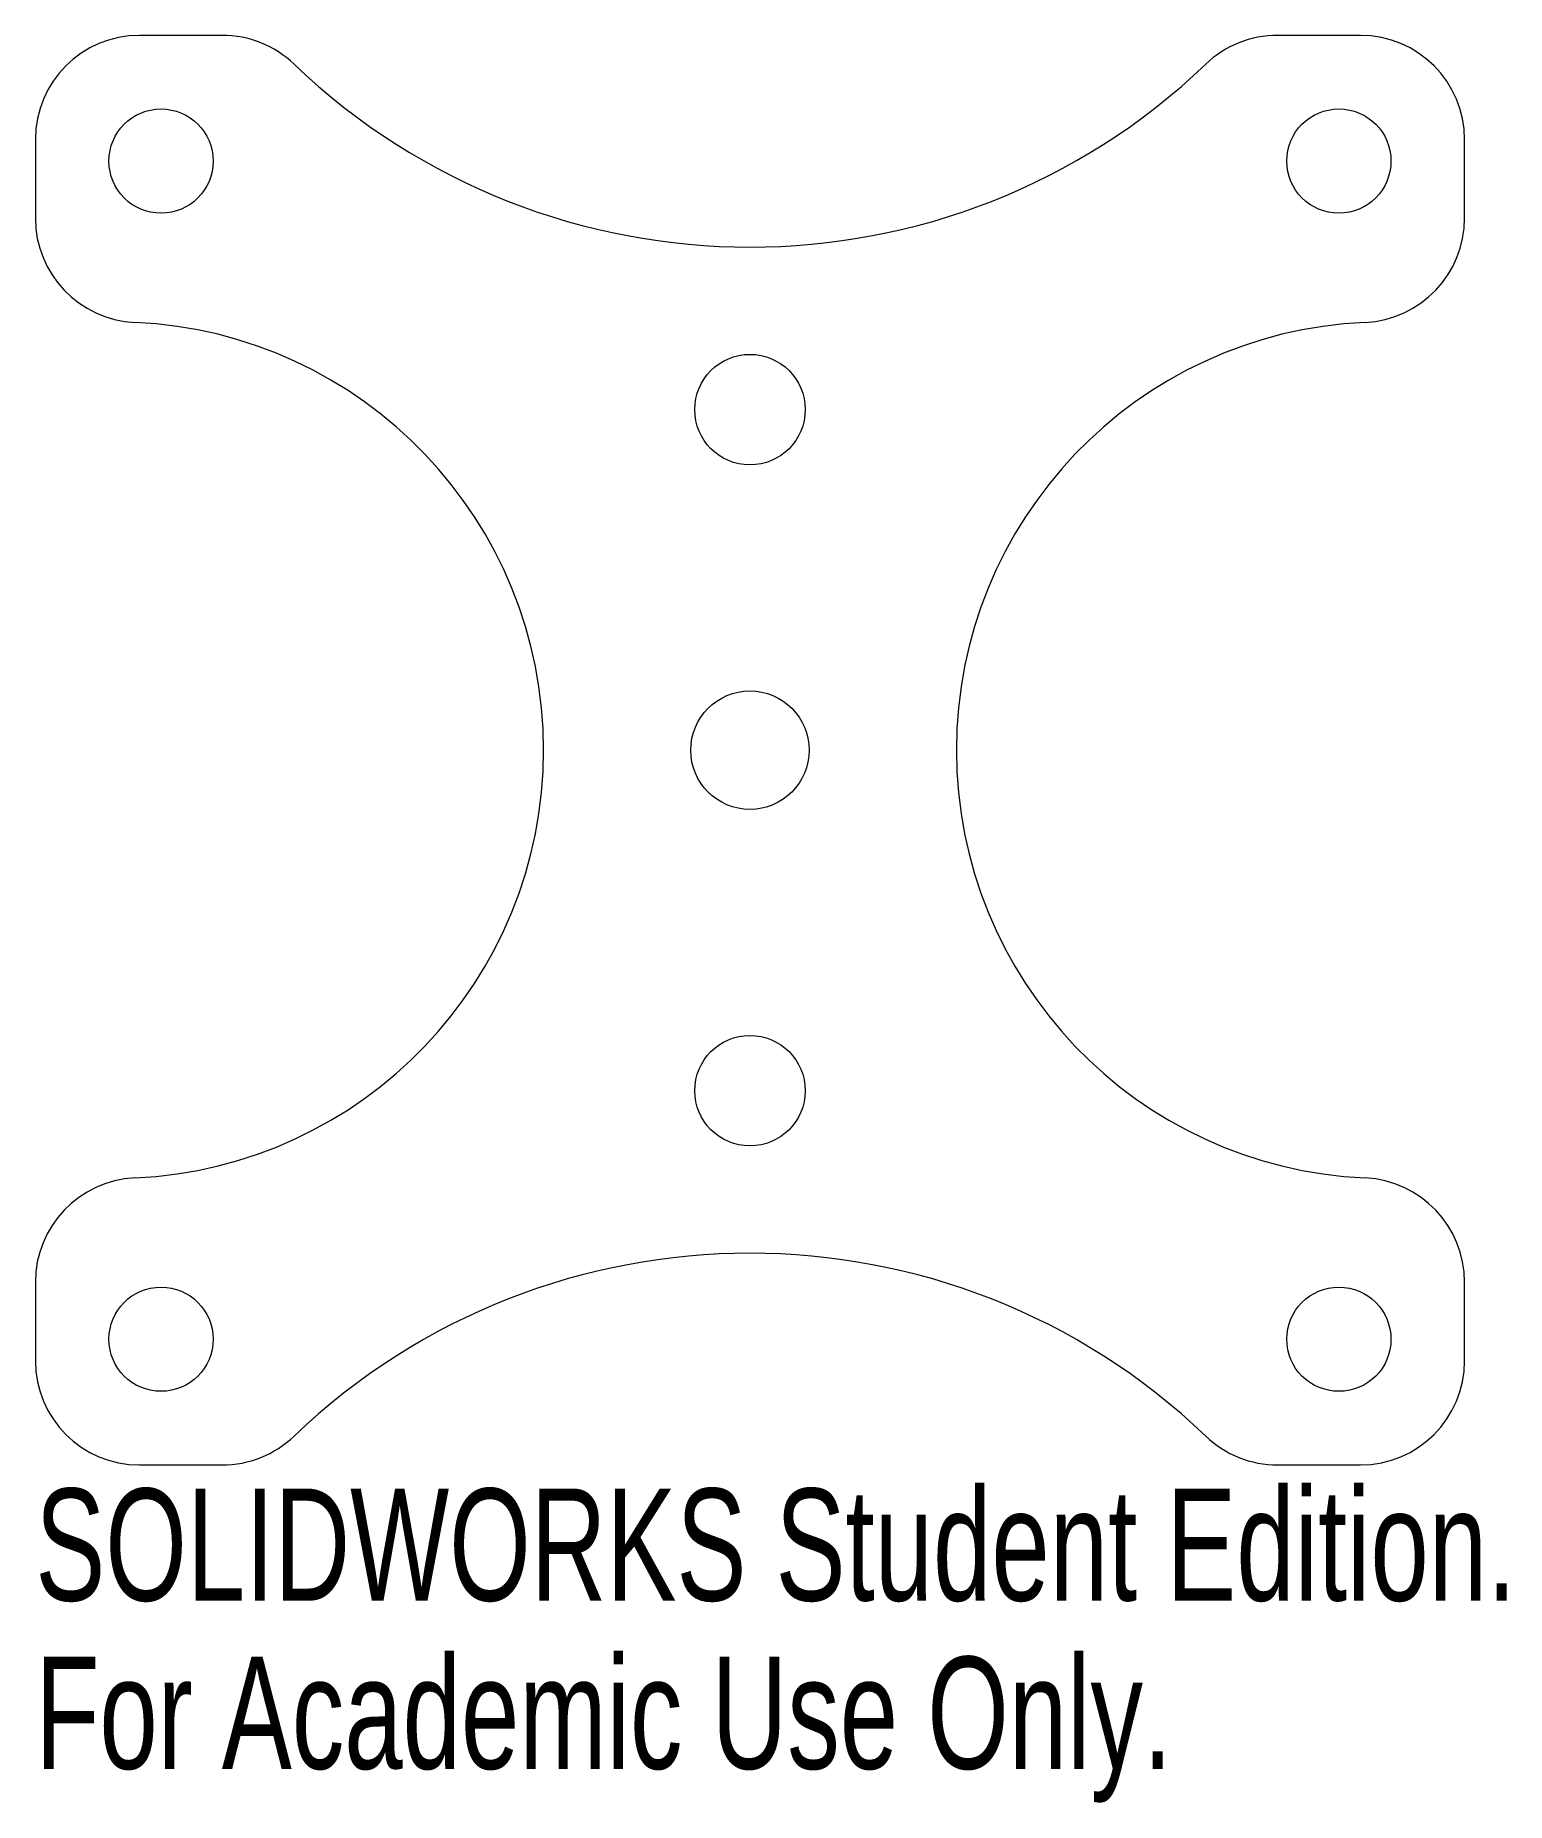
# Model space of a CAD drawing. Header units: inches. Extents: x -1.21 to 1.28, y -1.79 to 1.21.
import ezdxf

# ---------------------------------------------------------------- set-up
doc = ezdxf.new("R2010")
doc.units = ezdxf.units.IN
doc.header["$MEASUREMENT"] = 0
doc.styles.add('SLDTEXTSTYLE0', font='TXT', dxfattribs={"width": 0.7})

msp = doc.modelspace()

# ---------------------------------------------------------------- linework, layer by layer
at = {"color": 7, "linetype": 'Continuous', "lineweight": 15}
for p, q in [((-0.8962, 1.2135), (-1.0365, 1.2135)), ((1.0365, 1.2135), (0.8962, 1.2135)), ((-1.2135, 1.0365), (-1.2135, 0.9031)), ((1.2135, 0.9031), (1.2135, 1.0365)), ((-1.2135, -0.9031), (-1.2135, -1.0365)), ((1.2135, -1.0365), (1.2135, -0.9031)), ((-1.0365, -1.2135), (-0.8962, -1.2135)), ((0.8962, -1.2135), (1.0365, -1.2135))]:
    msp.add_line(p, q, dxfattribs=at)
for centre, radius in [((-1, 1), 0.0885), ((1, 1), 0.0885), ((0, 0.5781), 0.0938), ((0, 0), 0.1005), ((0, -0.5781), 0.0938), ((-1, -1), 0.0885), ((1, -1), 0.0885)]:
    msp.add_circle(centre, radius, dxfattribs=at)
for centre, radius, start, end in [((-1.0365, 1.0365), 0.177, 90, 180), ((-0.8962, 1.0365), 0.177, 46.3007, 90), ((0.8962, 1.0365), 0.177, 90, 133.6993), ((1.0365, 1.0365), 0.177, 0, 90), ((0, 1.9743), 1.1202, 226.3007, 313.6993), ((-1.0365, 0.9031), 0.177, 180, 267.4006), ((1.0365, 0.9031), 0.177, 272.5994, 0), ((-1.0775, 0), 0.727, 272.5994, 87.4006), ((1.0775, 0), 0.727, 92.5994, 267.4006), ((-1.0365, -0.9031), 0.177, 92.5994, 180), ((1.0365, -0.9031), 0.177, 0, 87.4006), ((0, -1.9743), 1.1202, 46.3007, 133.6993), ((-1.0365, -1.0365), 0.177, 180, 270), ((1.0365, -1.0365), 0.177, 270, 0), ((-0.8962, -1.0365), 0.177, 270, 313.6993), ((0.8962, -1.0365), 0.177, 226.3007, 270)]:
    msp.add_arc(centre, radius, start, end, dxfattribs=at)

# ---------------------------------------------------------------- texts
at = {"color": 7, "linetype": 'Continuous', "char_height": 0.1903, "attachment_point": 1, "style": 'SLDTEXTSTYLE0'}
for s, insert in [('SOLIDWORKS Student Edition.', (-1.2135, -1.2536)), ('For Academic Use Only.', (-1.2135, -1.5391))]:
    msp.add_mtext(s, dxfattribs=dict(at, insert=insert))

doc.saveas('drawing.dxf')
